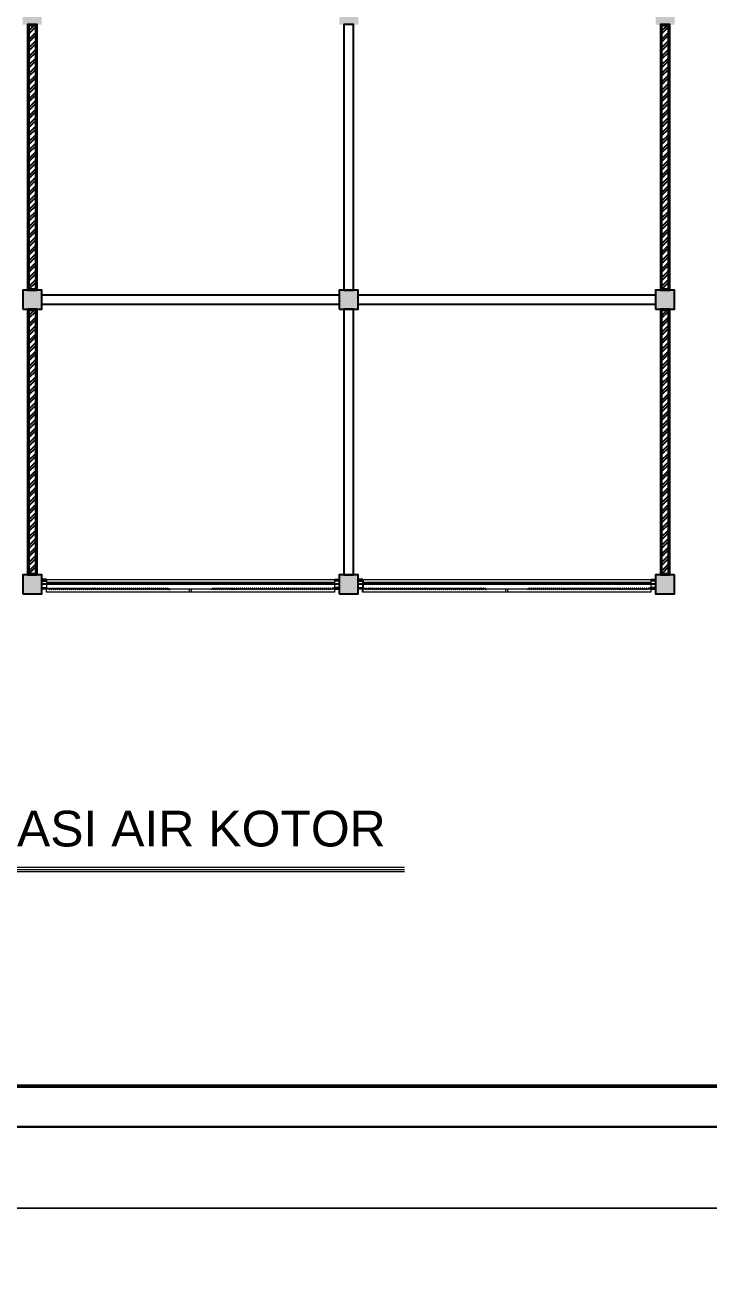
# Model space of a CAD drawing. Header units: centimetres. Extents: x 134057 to 145613, y 5028 to 39996.
# Drawn here: x 141720 to 142801, y 28402 to 30390 of the extents above; entities that cross this region are included whole.
import ezdxf

# ---------------------------------------------------------------- set-up
doc = ezdxf.new("R2010")
doc.units = ezdxf.units.CM
doc.layers.add('dinding', color=151, linetype='Continuous')
doc.layers.add('kolom', color=141, linetype='Continuous')
for name, color, linetype, lineweight in [('dinding dalam', 101, 'Continuous', 25), ('Kertas', 252, 'Continuous', 20), ('Legenda', 252, 'Continuous', 20), ('Pintu ruko', 10, 'Continuous', 25), ('pondasi', 131, 'Continuous', 18), ('TEXT', 3, 'Continuous', 20)]:
    doc.layers.add(name, color=color, linetype=linetype, lineweight=lineweight)
doc.styles.get("Standard").update_dxf_attribs({"font": 'arial.ttf'})

msp = doc.modelspace()

# ---------------------------------------------------------------- hatches: boundary and pattern name
at = {"layer": 'dinding', "true_color": 0x636466}
h = msp.add_hatch(color=251, dxfattribs=at)
h.dxf.hatch_style = 1
h.paths.add_polyline_path([(140746.516, 31321.245), (140716.516, 31321.245), (140716.516, 31291.245), (140746.516, 31291.245)])
h.paths.add_polyline_path([(140889.016, 31313.745), (140874.016, 31313.745), (140874.016, 31298.745), (140889.016, 31298.745)])
h.paths.add_polyline_path([(140739.016, 31113.745), (140724.016, 31113.745), (140724.016, 31098.745), (140739.016, 31098.745)])
h.paths.add_polyline_path([(140889.016, 31113.745), (140874.016, 31113.745), (140874.016, 31098.745), (140889.016, 31098.745)])
h.paths.add_polyline_path([(141246.516, 31321.245), (141216.516, 31321.245), (141216.516, 31291.245), (141246.516, 31291.245)])
h.paths.add_polyline_path([(141746.516, 31321.245), (141716.516, 31321.245), (141716.516, 31291.245), (141746.516, 31291.245)])
h.paths.add_polyline_path([(142246.516, 31321.245), (142216.516, 31321.245), (142216.516, 31291.245), (142246.516, 31291.245)])
h.paths.add_polyline_path([(142589.016, 31313.745), (142574.016, 31313.745), (142574.016, 31298.745), (142589.016, 31298.745)])
h.paths.add_polyline_path([(142746.516, 31321.245), (142716.516, 31321.245), (142716.516, 31291.245), (142746.516, 31291.245)])
h.paths.add_polyline_path([(142589.016, 31113.745), (142574.016, 31113.745), (142574.016, 31098.745), (142589.016, 31098.745)])
h.paths.add_polyline_path([(142739.016, 31113.745), (142724.016, 31113.745), (142724.016, 31098.745), (142739.016, 31098.745)])
h.paths.add_polyline_path([(142746.516, 30871.245), (142716.516, 30871.245), (142716.516, 30841.245), (142746.516, 30841.245)])
h.paths.add_polyline_path([(142246.516, 30871.245), (142216.516, 30871.245), (142216.516, 30841.245), (142246.516, 30841.245)])
h.paths.add_polyline_path([(141746.516, 30871.245), (141716.516, 30871.245), (141716.516, 30841.245), (141746.516, 30841.245)])
h.paths.add_polyline_path([(141246.516, 30871.245), (141216.516, 30871.245), (141216.516, 30841.245), (141246.516, 30841.245)])
h.paths.add_polyline_path([(140746.516, 30871.245), (140716.516, 30871.245), (140716.516, 30841.245), (140746.516, 30841.245)])
h.paths.add_polyline_path([(140746.516, 30421.245), (140716.516, 30421.245), (140716.516, 30391.245), (140746.516, 30391.245)])
h.paths.add_polyline_path([(141246.516, 30421.245), (141216.516, 30421.245), (141216.516, 30391.245), (141246.516, 30391.245)])
h.paths.add_polyline_path([(141746.516, 30421.245), (141716.516, 30421.245), (141716.516, 30391.245), (141746.516, 30391.245)])
h.paths.add_polyline_path([(142246.516, 30421.245), (142216.516, 30421.245), (142216.516, 30391.245), (142246.516, 30391.245)])
h.paths.add_polyline_path([(142746.516, 30421.245), (142716.516, 30421.245), (142716.516, 30391.245), (142746.516, 30391.245)])
h.paths.add_polyline_path([(142746.516, 29971.245), (142716.516, 29971.245), (142716.516, 29941.245), (142746.516, 29941.245)])
h.paths.add_polyline_path([(142246.516, 29971.245), (142216.516, 29971.245), (142216.516, 29941.245), (142246.516, 29941.245)])
h.paths.add_polyline_path([(141746.516, 29971.245), (141716.516, 29971.245), (141716.516, 29941.245), (141746.516, 29941.245)])
h.paths.add_polyline_path([(141246.516, 29971.245), (141216.516, 29971.245), (141216.516, 29941.245), (141246.516, 29941.245)])
h.paths.add_polyline_path([(140746.516, 29971.245), (140716.516, 29971.245), (140716.516, 29941.245), (140746.516, 29941.245)])
h.paths.add_polyline_path([(140746.516, 29506.245), (140716.516, 29506.245), (140716.516, 29491.245), (140746.516, 29491.245)])
h.paths.add_polyline_path([(140746.516, 29521.245), (140716.516, 29521.245), (140716.516, 29506.245), (140746.516, 29506.245)])
h.paths.add_polyline_path([(141246.516, 29506.245), (141216.516, 29506.245), (141216.516, 29491.245), (141246.516, 29491.245)])
h.paths.add_polyline_path([(141246.516, 29521.245), (141216.516, 29521.245), (141216.516, 29506.245), (141246.516, 29506.245)])
h.paths.add_polyline_path([(141746.516, 29506.245), (141716.516, 29506.245), (141716.516, 29491.245), (141746.516, 29491.245)])
h.paths.add_polyline_path([(141746.516, 29521.245), (141716.516, 29521.245), (141716.516, 29506.245), (141746.516, 29506.245)])
h.paths.add_polyline_path([(142246.516, 29506.245), (142216.516, 29506.245), (142216.516, 29491.245), (142246.516, 29491.245)])
h.paths.add_polyline_path([(142246.516, 29521.245), (142216.516, 29521.245), (142216.516, 29506.245), (142246.516, 29506.245)])
h.paths.add_polyline_path([(142746.516, 29506.245), (142716.516, 29506.245), (142716.516, 29491.245), (142746.516, 29491.245)])
h.paths.add_polyline_path([(142746.516, 29521.245), (142716.516, 29521.245), (142716.516, 29506.245), (142746.516, 29506.245)])
h = msp.add_hatch(dxfattribs=at)
h.set_pattern_fill('ANSI32', color=251)
h.set_pattern_definition([(45, (-838.303, -8420.782), (-6.7351921, 6.7351921), []), (45, (-833.813, -8420.782), (-6.7351921, 6.7351921), [])])
h.paths.add_polyline_path([(141737.016, 30389.245), (141726.016, 30389.245), (141726.016, 29973.245), (141737.016, 29973.245)])
h = msp.add_hatch(dxfattribs=at)
h.set_pattern_fill('ANSI32', color=251)
h.set_pattern_definition([(45, (161.697, -8420.782), (-6.7351921, 6.7351921), []), (45, (166.187, -8420.782), (-6.7351921, 6.7351921), [])])
h.paths.add_polyline_path([(142737.016, 30389.245), (142726.016, 30389.245), (142726.016, 29973.245), (142737.016, 29973.245)])
h = msp.add_hatch(dxfattribs=at)
h.set_pattern_fill('ANSI32', color=251)
h.set_pattern_definition([(45, (-838.303, -8870.782), (-6.7351921, 6.7351921), []), (45, (-833.813, -8870.782), (-6.7351921, 6.7351921), [])])
h.paths.add_polyline_path([(141737.016, 29939.245), (141726.016, 29939.245), (141726.016, 29523.245), (141737.016, 29523.245)])
h = msp.add_hatch(dxfattribs=at)
h.set_pattern_fill('ANSI32', color=251)
h.set_pattern_definition([(45, (161.697, -8870.782), (-6.7351921, 6.7351921), []), (45, (166.187, -8870.782), (-6.7351921, 6.7351921), [])])
h.paths.add_polyline_path([(142737.016, 29939.245), (142726.016, 29939.245), (142726.016, 29523.245), (142737.016, 29523.245)])

# ---------------------------------------------------------------- linework, layer by layer
at = {"layer": 'dinding', "ltscale": 2000}
for p, q in [((141754.016, 29513.745), (141746.516, 29513.745)), ((142209.016, 29513.745), (142216.516, 29513.745)), ((142254.016, 29513.745), (142246.516, 29513.745)), ((142254.016, 29513.745), (142254.016, 29498.745)), ((142254.016, 29513.745), (142254.016, 29498.745)), ((142254.016, 29513.745), (142254.016, 29498.745)), ((142709.016, 29513.745), (142716.516, 29513.745)), ((141754.016, 29498.745), (141746.516, 29498.745)), ((142209.016, 29498.745), (142216.516, 29498.745)), ((142254.016, 29498.745), (142246.516, 29498.745)), ((142709.016, 29498.745), (142716.516, 29498.745))]:
    msp.add_line(p, q, dxfattribs=at)
at = {"layer": 'dinding'}
for p, q in [((142216.516, 29506.245), (141746.516, 29506.245)), ((142716.516, 29506.245), (142246.516, 29506.245))]:
    msp.add_line(p, q, dxfattribs=at)
for points in [[(141739.016, 29971.245), (141739.016, 30391.245), (141724.016, 30391.245), (141724.016, 29971.245)], [(141737.016, 29973.245), (141737.016, 30389.245), (141726.016, 30389.245), (141726.016, 29973.245)], [(142239.016, 29971.245), (142239.016, 30391.245), (142224.016, 30391.245), (142224.016, 29971.245)], [(142739.016, 29971.245), (142739.016, 30391.245), (142724.016, 30391.245), (142724.016, 29971.245)], [(142737.016, 29973.245), (142737.016, 30389.245), (142726.016, 30389.245), (142726.016, 29973.245)], [(141746.516, 29963.745), (142216.516, 29963.745), (142216.516, 29948.745), (141746.516, 29948.745)], [(142246.516, 29963.745), (142716.516, 29963.745), (142716.516, 29948.745), (142246.516, 29948.745)], [(141739.016, 29521.245), (141739.016, 29941.245), (141724.016, 29941.245), (141724.016, 29521.245)], [(141737.016, 29523.245), (141737.016, 29939.245), (141726.016, 29939.245), (141726.016, 29523.245)], [(142239.016, 29521.245), (142239.016, 29941.245), (142224.016, 29941.245), (142224.016, 29521.245)], [(142739.016, 29521.245), (142739.016, 29941.245), (142724.016, 29941.245), (142724.016, 29521.245)], [(142737.016, 29523.245), (142737.016, 29939.245), (142726.016, 29939.245), (142726.016, 29523.245)]]:
    msp.add_lwpolyline(points, close=True, dxfattribs=at)
at = {"layer": 'dinding dalam', "ltscale": 2000}
for p, q in [((141746.516, 29511.745), (141754.016, 29511.745)), ((141746.516, 29500.745), (141754.016, 29500.745)), ((142216.516, 29511.745), (142209.016, 29511.745)), ((142216.516, 29500.745), (142209.016, 29500.745)), ((142246.516, 29511.745), (142254.016, 29511.745)), ((142246.516, 29500.745), (142254.016, 29500.745)), ((142716.516, 29511.745), (142709.016, 29511.745)), ((142716.516, 29500.745), (142709.016, 29500.745))]:
    msp.add_line(p, q, dxfattribs=at)
at = {"layer": 'Kertas'}
for points in [[(139416.657, 32339.904), (144754.972, 32339.904), (144754.972, 28519.471), (139416.657, 28519.471)], [(139416.657, 28519.471), (144754.972, 28519.471), (144754.972, 24699.039), (139416.657, 24699.039)]]:
    msp.add_lwpolyline(points, close=True, dxfattribs=at)
at = {"layer": 'kolom'}
for points in [[(141716.516, 29941.245), (141746.516, 29941.245), (141746.516, 29971.245), (141716.516, 29971.245)], [(142216.516, 29941.245), (142246.516, 29941.245), (142246.516, 29971.245), (142216.516, 29971.245)], [(142716.516, 29941.245), (142746.516, 29941.245), (142746.516, 29971.245), (142716.516, 29971.245)], [(141716.516, 29491.245), (141746.516, 29491.245), (141746.516, 29521.245), (141716.516, 29521.245)], [(142216.516, 29491.245), (142246.516, 29491.245), (142246.516, 29521.245), (142216.516, 29521.245)]]:
    msp.add_lwpolyline(points, close=True, dxfattribs=at)
msp.add_lwpolyline([(142746.516, 29521.245), (142716.516, 29521.245), (142716.516, 29491.245), (142746.516, 29491.245), (142746.516, 29521.245)], dxfattribs=at)
at = {"layer": 'Legenda', "color": 5, "lineweight": 30}
msp.add_lwpolyline([(139609.608, 32146.952), (144626.338, 32146.952), (144626.338, 28648.105), (139609.608, 28648.105)], close=True, dxfattribs=at)
at = {"layer": 'Legenda', "color": 1, "lineweight": 50}
msp.add_lwpolyline([(139673.925, 32082.635), (143725.899, 32082.635), (143725.899, 28712.422), (139673.925, 28712.422)], close=True, dxfattribs=at)
at = {"layer": 'Pintu ruko', "ltscale": 2000}
for p, q in [((142254.016, 29498.745), (142254.016, 29500.745)), ((142254.016, 29493.745), (142254.016, 29498.745))]:
    msp.add_line(p, q, dxfattribs=at)
at = {"layer": 'pondasi', "color": 140}
for p, q in [((141754.016, 29513.745), (141754.016, 29498.745)), ((141754.016, 29513.745), (142209.016, 29513.745)), ((141754.016, 29513.745), (141754.016, 29498.745)), ((141754.016, 29513.745), (141754.016, 29498.745)), ((142209.016, 29513.745), (142209.016, 29498.745)), ((142209.016, 29513.745), (142209.016, 29498.745)), ((142254.016, 29513.745), (142709.016, 29513.745)), ((142709.016, 29513.745), (142709.016, 29498.745)), ((142709.016, 29513.745), (142709.016, 29498.745)), ((142209.016, 29508.745), (141754.016, 29508.745)), ((141754.016, 29498.745), (141754.016, 29500.745)), ((141754.016, 29493.745), (141754.016, 29498.745)), ((141754.016, 29498.745), (142209.016, 29498.745)), ((142209.016, 29493.745), (141754.016, 29493.745)), ((141980.016, 29493.745), (141980.016, 29498.745)), ((141983.016, 29493.745), (141983.016, 29498.745)), ((142209.016, 29498.745), (142209.016, 29493.745)), ((142709.016, 29508.745), (142254.016, 29508.745)), ((142254.016, 29498.745), (142709.016, 29498.745)), ((142709.016, 29493.745), (142254.016, 29493.745)), ((142480.016, 29493.745), (142480.016, 29498.745)), ((142483.016, 29493.745), (142483.016, 29498.745)), ((142709.016, 29498.745), (142709.016, 29493.745))]:
    msp.add_line(p, q, dxfattribs=at)
for points in [[(141754.016, 29500.18), (141757.695, 29500.18), (141758.858, 29497.573), (141760.973, 29500.745), (141762, 29497.573), (141764.114, 29500.745), (141765.141, 29497.573), (141767.255, 29500.745), (141768.282, 29497.573), (141770.397, 29500.745), (141771.424, 29497.573), (141773.538, 29500.745), (141774.565, 29497.573), (141776.679, 29500.745), (141777.706, 29497.573), (141779.821, 29500.745), (141780.848, 29497.573), (141782.962, 29500.745), (141783.989, 29497.573), (141786.103, 29500.745), (141787.13, 29497.573), (141789.245, 29500.745), (141790.272, 29497.573), (141792.386, 29500.745), (141793.413, 29497.573), (141795.528, 29500.745), (141796.554, 29497.573), (141798.669, 29500.745), (141799.696, 29497.573), (141801.81, 29500.745), (141802.837, 29497.573), (141804.952, 29500.745), (141805.978, 29497.573), (141808.093, 29500.745), (141809.12, 29497.573), (141811.234, 29500.745), (141812.261, 29497.573), (141814.376, 29500.745), (141815.403, 29497.573), (141817.517, 29500.745), (141818.544, 29497.573), (141820.658, 29500.745), (141821.685, 29497.573), (141823.8, 29500.745), (141824.827, 29497.573), (141826.941, 29500.745), (141827.968, 29497.573), (141830.082, 29500.745), (141831.109, 29497.573), (141833.224, 29500.745), (141834.251, 29497.573), (141836.365, 29500.745), (141837.392, 29497.573), (141839.507, 29500.745), (141840.533, 29497.573), (141842.648, 29500.745), (141843.675, 29497.573), (141845.789, 29500.745), (141846.816, 29497.573), (141848.931, 29500.745), (141849.957, 29497.573), (141852.072, 29500.745), (141853.099, 29497.573), (141855.213, 29500.745), (141856.24, 29497.573), (141858.355, 29500.745), (141859.382, 29497.573), (141861.496, 29500.745), (141862.523, 29497.573), (141864.637, 29500.745), (141865.664, 29497.573), (141867.779, 29500.745), (141868.806, 29497.573), (141870.92, 29500.745), (141871.947, 29497.573), (141874.061, 29500.745), (141875.088, 29497.573), (141877.203, 29500.745), (141878.23, 29497.573), (141880.344, 29500.745), (141881.371, 29497.573), (141883.485, 29500.745), (141884.512, 29497.573), (141886.627, 29500.745), (141887.654, 29497.573), (141889.768, 29500.745), (141890.795, 29497.573), (141892.91, 29500.745), (141893.936, 29497.573), (141896.051, 29500.745), (141897.078, 29497.573), (141899.192, 29500.745), (141900.219, 29497.573), (141902.334, 29500.745), (141903.361, 29497.573), (141905.475, 29500.745), (141906.502, 29497.573), (141908.616, 29500.745), (141909.643, 29497.573), (141911.758, 29500.745), (141912.785, 29497.573), (141914.899, 29500.745), (141915.926, 29497.573), (141918.04, 29500.745), (141919.067, 29497.573), (141921.182, 29500.745), (141922.209, 29497.573), (141924.323, 29500.745), (141925.35, 29497.573), (141927.464, 29500.745), (141928.491, 29497.573), (141930.606, 29500.745), (141931.633, 29497.573), (141933.747, 29500.745), (141934.774, 29497.573), (141936.889, 29500.745), (141937.915, 29497.573), (141940.03, 29500.745), (141941.057, 29497.573), (141943.171, 29500.745), (141944.198, 29497.573), (141946.313, 29500.745), (141947.476, 29498.138), (141949.371, 29498.138)], [(142209.016, 29500.18), (142205.338, 29500.18), (142204.175, 29497.573), (142202.06, 29500.745), (142201.033, 29497.573), (142198.919, 29500.745), (142197.892, 29497.573), (142195.778, 29500.745), (142194.751, 29497.573), (142192.636, 29500.745), (142191.609, 29497.573), (142189.495, 29500.745), (142188.468, 29497.573), (142186.354, 29500.745), (142185.327, 29497.573), (142183.212, 29500.745), (142182.185, 29497.573), (142180.071, 29500.745), (142179.044, 29497.573), (142176.93, 29500.745), (142175.903, 29497.573), (142173.788, 29500.745), (142172.761, 29497.573), (142170.647, 29500.745), (142169.62, 29497.573), (142167.505, 29500.745), (142166.479, 29497.573), (142164.364, 29500.745), (142163.337, 29497.573), (142161.223, 29500.745), (142160.196, 29497.573), (142158.081, 29500.745), (142157.055, 29497.573), (142154.94, 29500.745), (142153.913, 29497.573), (142151.799, 29500.745), (142150.772, 29497.573), (142148.657, 29500.745), (142147.63, 29497.573), (142145.516, 29500.745), (142144.489, 29497.573), (142142.375, 29500.745), (142141.348, 29497.573), (142139.233, 29500.745), (142138.206, 29497.573), (142136.092, 29500.745), (142135.065, 29497.573), (142132.951, 29500.745), (142131.924, 29497.573), (142129.809, 29500.745), (142128.782, 29497.573), (142126.668, 29500.745), (142125.641, 29497.573), (142123.526, 29500.745), (142122.5, 29497.573), (142120.385, 29500.745), (142119.358, 29497.573), (142117.244, 29500.745), (142116.217, 29497.573), (142114.102, 29500.745), (142113.076, 29497.573), (142110.961, 29500.745), (142109.934, 29497.573), (142107.82, 29500.745), (142106.793, 29497.573), (142104.678, 29500.745), (142103.651, 29497.573), (142101.537, 29500.745), (142100.51, 29497.573), (142098.396, 29500.745), (142097.369, 29497.573), (142095.254, 29500.745), (142094.227, 29497.573), (142092.113, 29500.745), (142091.086, 29497.573), (142088.972, 29500.745), (142087.945, 29497.573), (142085.83, 29500.745), (142084.803, 29497.573), (142082.689, 29500.745), (142081.662, 29497.573), (142079.548, 29500.745), (142078.521, 29497.573), (142076.406, 29500.745), (142075.379, 29497.573), (142073.265, 29500.745), (142072.238, 29497.573), (142070.123, 29500.745), (142069.097, 29497.573), (142066.982, 29500.745), (142065.955, 29497.573), (142063.841, 29500.745), (142062.814, 29497.573), (142060.699, 29500.745), (142059.672, 29497.573), (142057.558, 29500.745), (142056.531, 29497.573), (142054.417, 29500.745), (142053.39, 29497.573), (142051.275, 29500.745), (142050.248, 29497.573), (142048.134, 29500.745), (142047.107, 29497.573), (142044.993, 29500.745), (142043.966, 29497.573), (142041.851, 29500.745), (142040.824, 29497.573), (142038.71, 29500.745), (142037.683, 29497.573), (142035.569, 29500.745), (142034.542, 29497.573), (142032.427, 29500.745), (142031.4, 29497.573), (142029.286, 29500.745), (142028.259, 29497.573), (142026.144, 29500.745), (142025.118, 29497.573), (142023.003, 29500.745), (142021.976, 29497.573), (142019.862, 29500.745), (142018.835, 29497.573), (142016.72, 29500.745), (142015.557, 29498.138), (142013.662, 29498.138)], [(142254.016, 29500.18), (142257.695, 29500.18), (142258.858, 29497.573), (142260.973, 29500.745), (142262, 29497.573), (142264.114, 29500.745), (142265.141, 29497.573), (142267.255, 29500.745), (142268.282, 29497.573), (142270.397, 29500.745), (142271.424, 29497.573), (142273.538, 29500.745), (142274.565, 29497.573), (142276.679, 29500.745), (142277.706, 29497.573), (142279.821, 29500.745), (142280.848, 29497.573), (142282.962, 29500.745), (142283.989, 29497.573), (142286.103, 29500.745), (142287.13, 29497.573), (142289.245, 29500.745), (142290.272, 29497.573), (142292.386, 29500.745), (142293.413, 29497.573), (142295.528, 29500.745), (142296.554, 29497.573), (142298.669, 29500.745), (142299.696, 29497.573), (142301.81, 29500.745), (142302.837, 29497.573), (142304.952, 29500.745), (142305.978, 29497.573), (142308.093, 29500.745), (142309.12, 29497.573), (142311.234, 29500.745), (142312.261, 29497.573), (142314.376, 29500.745), (142315.403, 29497.573), (142317.517, 29500.745), (142318.544, 29497.573), (142320.658, 29500.745), (142321.685, 29497.573), (142323.8, 29500.745), (142324.827, 29497.573), (142326.941, 29500.745), (142327.968, 29497.573), (142330.082, 29500.745), (142331.109, 29497.573), (142333.224, 29500.745), (142334.251, 29497.573), (142336.365, 29500.745), (142337.392, 29497.573), (142339.507, 29500.745), (142340.533, 29497.573), (142342.648, 29500.745), (142343.675, 29497.573), (142345.789, 29500.745), (142346.816, 29497.573), (142348.931, 29500.745), (142349.957, 29497.573), (142352.072, 29500.745), (142353.099, 29497.573), (142355.213, 29500.745), (142356.24, 29497.573), (142358.355, 29500.745), (142359.382, 29497.573), (142361.496, 29500.745), (142362.523, 29497.573), (142364.637, 29500.745), (142365.664, 29497.573), (142367.779, 29500.745), (142368.806, 29497.573), (142370.92, 29500.745), (142371.947, 29497.573), (142374.061, 29500.745), (142375.088, 29497.573), (142377.203, 29500.745), (142378.23, 29497.573), (142380.344, 29500.745), (142381.371, 29497.573), (142383.485, 29500.745), (142384.512, 29497.573), (142386.627, 29500.745), (142387.654, 29497.573), (142389.768, 29500.745), (142390.795, 29497.573), (142392.91, 29500.745), (142393.936, 29497.573), (142396.051, 29500.745), (142397.078, 29497.573), (142399.192, 29500.745), (142400.219, 29497.573), (142402.334, 29500.745), (142403.361, 29497.573), (142405.475, 29500.745), (142406.502, 29497.573), (142408.616, 29500.745), (142409.643, 29497.573), (142411.758, 29500.745), (142412.785, 29497.573), (142414.899, 29500.745), (142415.926, 29497.573), (142418.04, 29500.745), (142419.067, 29497.573), (142421.182, 29500.745), (142422.209, 29497.573), (142424.323, 29500.745), (142425.35, 29497.573), (142427.464, 29500.745), (142428.491, 29497.573), (142430.606, 29500.745), (142431.633, 29497.573), (142433.747, 29500.745), (142434.774, 29497.573), (142436.889, 29500.745), (142437.915, 29497.573), (142440.03, 29500.745), (142441.057, 29497.573), (142443.171, 29500.745), (142444.198, 29497.573), (142446.313, 29500.745), (142447.476, 29498.138), (142449.371, 29498.138)], [(142709.016, 29500.18), (142705.338, 29500.18), (142704.175, 29497.573), (142702.06, 29500.745), (142701.033, 29497.573), (142698.919, 29500.745), (142697.892, 29497.573), (142695.778, 29500.745), (142694.751, 29497.573), (142692.636, 29500.745), (142691.609, 29497.573), (142689.495, 29500.745), (142688.468, 29497.573), (142686.354, 29500.745), (142685.327, 29497.573), (142683.212, 29500.745), (142682.185, 29497.573), (142680.071, 29500.745), (142679.044, 29497.573), (142676.93, 29500.745), (142675.903, 29497.573), (142673.788, 29500.745), (142672.761, 29497.573), (142670.647, 29500.745), (142669.62, 29497.573), (142667.505, 29500.745), (142666.479, 29497.573), (142664.364, 29500.745), (142663.337, 29497.573), (142661.223, 29500.745), (142660.196, 29497.573), (142658.081, 29500.745), (142657.055, 29497.573), (142654.94, 29500.745), (142653.913, 29497.573), (142651.799, 29500.745), (142650.772, 29497.573), (142648.657, 29500.745), (142647.63, 29497.573), (142645.516, 29500.745), (142644.489, 29497.573), (142642.375, 29500.745), (142641.348, 29497.573), (142639.233, 29500.745), (142638.206, 29497.573), (142636.092, 29500.745), (142635.065, 29497.573), (142632.951, 29500.745), (142631.924, 29497.573), (142629.809, 29500.745), (142628.782, 29497.573), (142626.668, 29500.745), (142625.641, 29497.573), (142623.526, 29500.745), (142622.5, 29497.573), (142620.385, 29500.745), (142619.358, 29497.573), (142617.244, 29500.745), (142616.217, 29497.573), (142614.102, 29500.745), (142613.076, 29497.573), (142610.961, 29500.745), (142609.934, 29497.573), (142607.82, 29500.745), (142606.793, 29497.573), (142604.678, 29500.745), (142603.651, 29497.573), (142601.537, 29500.745), (142600.51, 29497.573), (142598.396, 29500.745), (142597.369, 29497.573), (142595.254, 29500.745), (142594.227, 29497.573), (142592.113, 29500.745), (142591.086, 29497.573), (142588.972, 29500.745), (142587.945, 29497.573), (142585.83, 29500.745), (142584.803, 29497.573), (142582.689, 29500.745), (142581.662, 29497.573), (142579.548, 29500.745), (142578.521, 29497.573), (142576.406, 29500.745), (142575.379, 29497.573), (142573.265, 29500.745), (142572.238, 29497.573), (142570.123, 29500.745), (142569.097, 29497.573), (142566.982, 29500.745), (142565.955, 29497.573), (142563.841, 29500.745), (142562.814, 29497.573), (142560.699, 29500.745), (142559.672, 29497.573), (142557.558, 29500.745), (142556.531, 29497.573), (142554.417, 29500.745), (142553.39, 29497.573), (142551.275, 29500.745), (142550.248, 29497.573), (142548.134, 29500.745), (142547.107, 29497.573), (142544.993, 29500.745), (142543.966, 29497.573), (142541.851, 29500.745), (142540.824, 29497.573), (142538.71, 29500.745), (142537.683, 29497.573), (142535.569, 29500.745), (142534.542, 29497.573), (142532.427, 29500.745), (142531.4, 29497.573), (142529.286, 29500.745), (142528.259, 29497.573), (142526.144, 29500.745), (142525.118, 29497.573), (142523.003, 29500.745), (142521.976, 29497.573), (142519.862, 29500.745), (142518.835, 29497.573), (142516.72, 29500.745), (142515.557, 29498.138), (142513.662, 29498.138)]]:
    msp.add_lwpolyline(points, dxfattribs=at)
at = {"layer": 'TEXT', "color": 2, "linetype": 'Continuous', "lineweight": 9}
for p, q in [((141177.915, 29058.628), (142319.521, 29058.628)), ((141177.915, 29052.166), (142319.521, 29052.166))]:
    msp.add_line(p, q, dxfattribs=at)
at = {"layer": 'TEXT', "color": 2, "linetype": 'Continuous', "lineweight": 15}
msp.add_line((141189.272, 29055.397), (142319.521, 29055.397), dxfattribs=at)

# ---------------------------------------------------------------- texts
at = {"layer": 'TEXT', "color": 2}
msp.add_text('DENAH INSTALASI AIR KOTOR', height=56.45376, dxfattribs=at).set_placement((141133.256, 29091.585))

doc.saveas('drawing.dxf')
